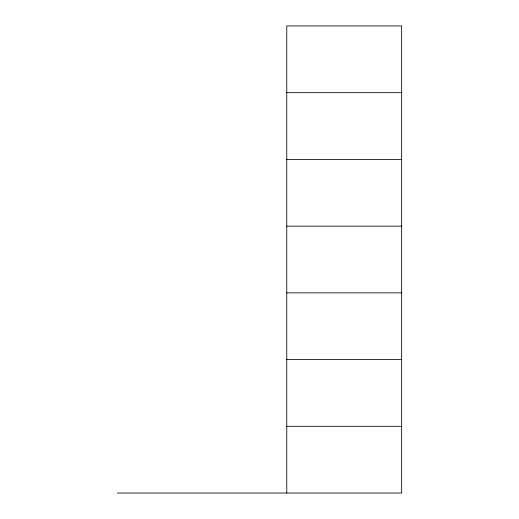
<?xml version="1.0" encoding="UTF-8"?>
<svg xmlns="http://www.w3.org/2000/svg" width="519" height="519" viewBox="0 0 519 519"><rect width="100%" height="100%" fill="white"/><g stroke="black" fill="none" stroke-linecap="round" stroke-linejoin="round"><path stroke-width="0.78" d="M286.773 92.68L401.661 92.68M286.773 159.404L401.661 159.404M286.773 226.135L401.661 226.135M286.773 292.865L401.661 292.865M286.773 359.596L401.661 359.596M286.773 426.32L401.661 426.32M117.339 493.05L401.661 493.05L401.661 25.95L286.773 25.95L286.773 493.05"/></g></svg>
